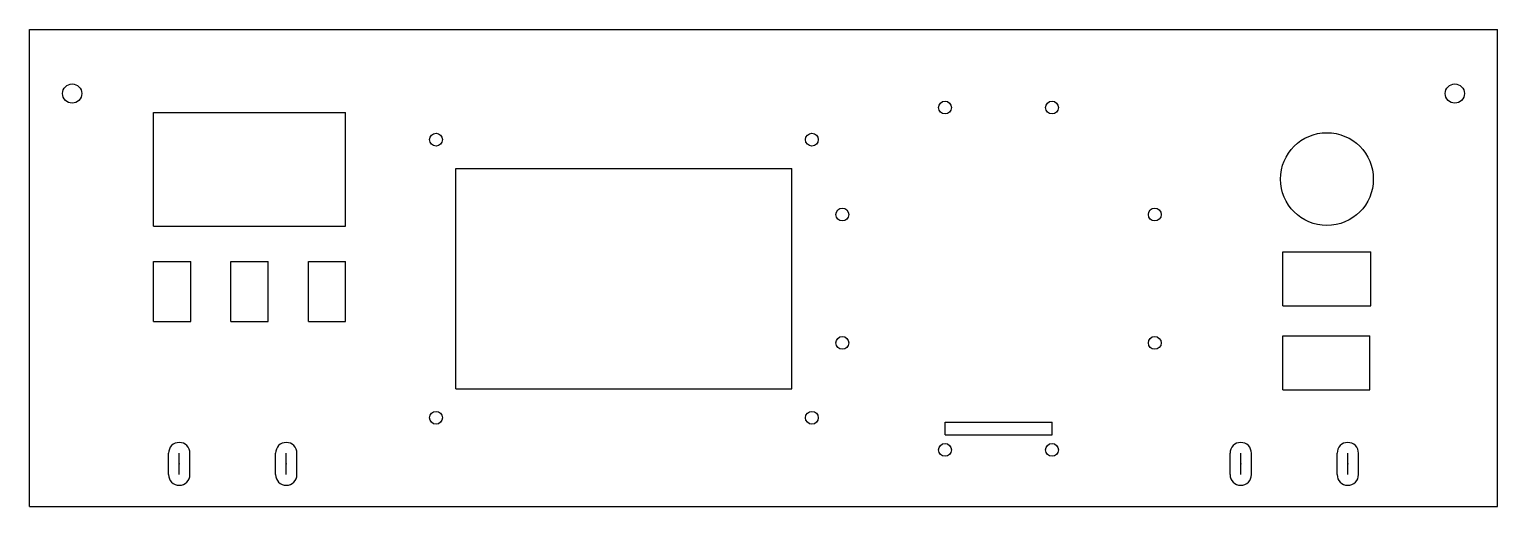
# Model space of a CAD drawing. Header units: millimetres. Extents: x -423 to -80, y -12 to 100.
import ezdxf

# ---------------------------------------------------------------- set-up
doc = ezdxf.new("R2010")
doc.units = ezdxf.units.MM
doc.header["$PDSIZE"] = -1
doc.linetypes.add('CENTERX2', pattern=[20.32, 12.7, -2.54, 2.54, -2.54])

msp = doc.modelspace()

# ---------------------------------------------------------------- linework, layer by layer
at = {"color": 7, "linetype": 'Continuous'}
for p, q in [((-422.92, 94.7), (-422.92, 99.7)), ((-422.92, 99.7), (-79.92, 99.7)), ((-79.92, 94.7), (-79.92, 99.7)), ((-422.92, -11.84), (-422.92, 94.7)), ((-79.92, -11.84), (-79.92, 94.7)), ((-393.92, 80.31), (-349.04, 80.31)), ((-393.92, 53.71), (-393.92, 80.31)), ((-349.04, 53.71), (-349.04, 80.31)), ((-323.27, 15.68), (-323.27, 67.18)), ((-323.27, 67.18), (-244.77, 67.18)), ((-244.77, 15.68), (-244.77, 67.18)), ((-393.92, 53.71), (-349.04, 53.71)), ((-393.92, 45.43), (-385.24, 45.43)), ((-393.92, 31.43), (-393.92, 45.43)), ((-385.24, 31.43), (-385.24, 45.43)), ((-375.82, 45.43), (-367.14, 45.43)), ((-375.82, 31.43), (-375.82, 45.43)), ((-367.14, 31.43), (-367.14, 45.43)), ((-357.72, 45.43), (-349.04, 45.43)), ((-357.72, 31.43), (-357.72, 45.43)), ((-349.04, 31.43), (-349.04, 45.43)), ((-130.07, 47.75), (-109.54, 47.75)), ((-130.07, 35.12), (-130.07, 47.75)), ((-109.54, 35.12), (-109.54, 47.75)), ((-130.07, 35.12), (-109.54, 35.12)), ((-393.92, 31.43), (-385.24, 31.43)), ((-375.82, 31.43), (-367.14, 31.43)), ((-357.72, 31.43), (-349.04, 31.43)), ((-130.07, 28.12), (-109.77, 28.12)), ((-130.07, 15.49), (-130.07, 28.12)), ((-109.77, 15.49), (-109.77, 28.12)), ((-323.27, 15.68), (-244.77, 15.68)), ((-130.07, 15.49), (-109.77, 15.49)), ((-209.02, 4.93), (-209.02, 7.93)), ((-209.02, 7.93), (-184.02, 7.93)), ((-184.02, 4.93), (-184.02, 7.93)), ((-209.02, 4.93), (-184.02, 4.93)), ((-390.43, -4.34), (-390.43, 0.66)), ((-385.42, -4.34), (-385.42, 0.66)), ((-365.43, -4.34), (-365.43, 0.66)), ((-360.42, -4.34), (-360.42, 0.66)), ((-142.43, -4.34), (-142.43, 0.66)), ((-137.42, -4.34), (-137.42, 0.66)), ((-117.43, -4.34), (-117.43, 0.66)), ((-112.42, -4.34), (-112.42, 0.66)), ((-422.92, -11.84), (-79.92, -11.84))]:
    msp.add_line(p, q, dxfattribs=at)
at = {"color": 7, "linetype": 'CENTERX2'}
for p, q in [((-387.92, -4.34), (-387.92, 0.66)), ((-362.92, -4.34), (-362.92, 0.66)), ((-139.92, -4.34), (-139.92, 0.66)), ((-114.92, -4.34), (-114.92, 0.66))]:
    msp.add_line(p, q, dxfattribs=at)
at = {"color": 7, "linetype": 'Continuous'}
for centre, radius in [((-412.92, 84.7), 2.25), ((-89.92, 84.7), 2.25), ((-209.02, 81.43), 1.5), ((-184.02, 81.43), 1.5), ((-119.81, 64.7), 10.85), ((-327.92, 73.93), 1.5), ((-240.12, 73.93), 1.5), ((-233.02, 56.43), 1.5), ((-160.02, 56.43), 1.5), ((-233.02, 26.43), 1.5), ((-160.02, 26.43), 1.5), ((-327.92, 8.93), 1.5), ((-240.12, 8.93), 1.5), ((-209.02, 1.43), 1.5), ((-184.02, 1.43), 1.5)]:
    msp.add_circle(centre, radius, dxfattribs=at)
for centre, start, end in [((-387.92, 0.66), 0, 180), ((-362.92, 0.66), 0, 180), ((-139.92, 0.66), 0, 180), ((-114.92, 0.66), 0, 180), ((-387.92, -4.34), 180, 0), ((-362.92, -4.34), 180, 0), ((-139.92, -4.34), 180, 0), ((-114.92, -4.34), 180, 0)]:
    msp.add_arc(centre, 2.5, start, end, dxfattribs=at)
for p in [(-387.92, -1.84), (-362.92, -1.84), (-139.92, -1.84), (-114.92, -1.84)]:
    msp.add_point(p, dxfattribs=at)

doc.saveas('drawing.dxf')
